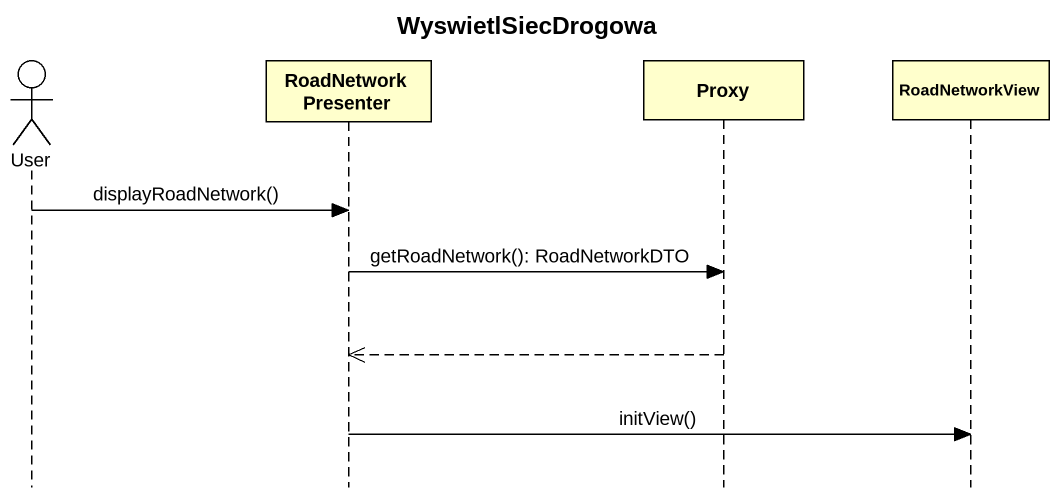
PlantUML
@startuml
title WyswietlSiecDrogowa
hide footbox
actor User
participant RoadNetworkPresenter
participant Proxy
participant RoadNetworkView

User -> RoadNetworkPresenter : displayRoadNetwork()
RoadNetworkPresenter -> Proxy : getRoadNetwork(): RoadNetworkDTO
Proxy -->> RoadNetworkPresenter
RoadNetworkPresenter -> RoadNetworkView : initView()
@enduml
